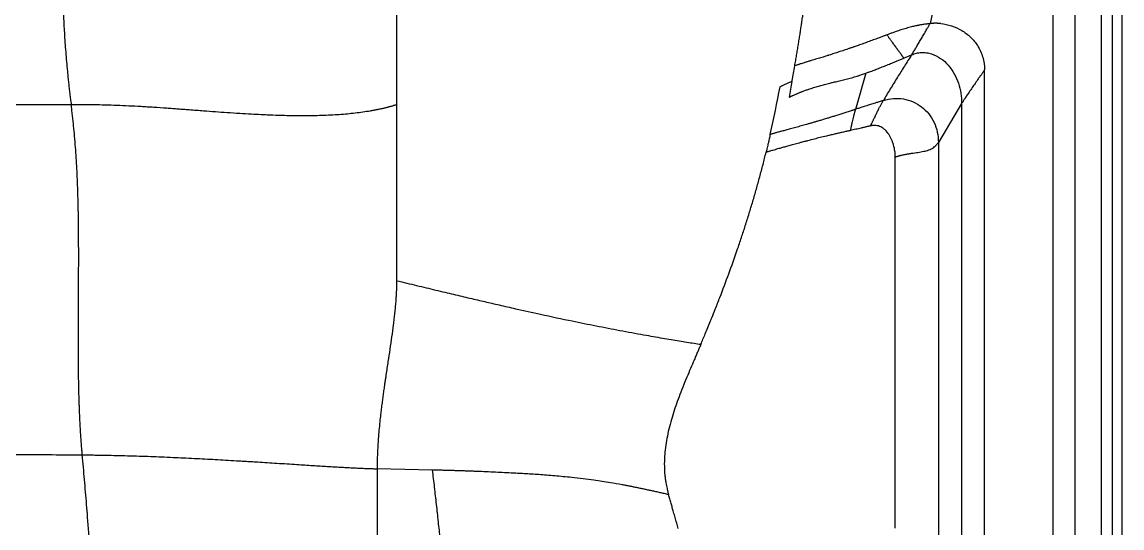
# Model space of a CAD drawing. Extents: x 525 to 609, y 649 to 778.
# Drawn here: x 588.62 to 609.24, y 704.32 to 713.81 of the extents above; entities that cross this region are included whole.
import ezdxf

# ---------------------------------------------------------------- set-up
doc = ezdxf.new("R2010")
doc.units = 0
doc.header["$MEASUREMENT"] = 0
doc.layers.add('1', color=4, linetype='Continuous')

# ---------------------------------------------------------------- blocks, each defined once
blk = doc.blocks.new('JETSETTER')
at = {"layer": '1', "color": 4, "linetype": 'Continuous', "lineweight": 25}
blk.add_line((84.118, 33.995), (84.118, 64.99), dxfattribs=at)
at = {"layer": '1', "color": 3, "linetype": 'Continuous', "lineweight": 25}
for p, q in [((83.934, 64.573), (83.934, 33.995)), ((83.731, 33.995), (83.731, 64.296)), ((83.24, 33.995), (83.24, 63.663)), ((82.822, 63.154), (82.822, 33.995)), ((80.521, 44.656), (80.523, 44.656)), ((81.541, 33.432), (81.541, 43.79)), ((79.311, 43.725), (79.123, 43.048)), ((81.111, 43.158), (80.674, 42.429)), ((81.111, 43.158), (81.111, 33.995)), ((80.674, 42.429), (80.674, 34.621)), ((71.189, 36.282), (70.149, 36.306))]:
    blk.add_line(p, q, dxfattribs=at)
at = {"layer": '1', "color": 3, "linetype": 'Continuous', "lineweight": 25, "flags": 128}
blk.add_lwpolyline([(79.867, 35.195), (79.867, 36.461), (79.867, 36.85), (79.867, 38.675), (79.867, 38.675), (79.867, 38.675), (79.867, 38.675), (79.867, 38.676), (79.867, 38.677), (79.867, 38.682), (79.867, 38.703), (79.867, 38.787), (79.867, 39.121), (79.867, 40.458), (79.867, 42.155)], dxfattribs=at)
at = {"layer": '1', "color": 3, "linetype": 'Continuous', "lineweight": 25}
for points, knots in [([(64.537, 54.85), (64.534, 54.834), (64.527, 54.801), (64.518, 54.752), (64.509, 54.703), (64.5, 54.655), (64.492, 54.606), (64.484, 54.558), (64.476, 54.511), (64.468, 54.463), (64.461, 54.416), (64.453, 54.37), (64.446, 54.323), (64.439, 54.278), (64.433, 54.232), (64.426, 54.187), (64.413, 54.095), (64.395, 53.957), (64.373, 53.774), (64.354, 53.593), (64.33, 53.351), (64.304, 53.046), (64.284, 52.738), (64.27, 52.493), (64.261, 52.307), (64.252, 52.121), (64.237, 51.753), (64.218, 51.197), (64.202, 50.457), (64.193, 49.713), (64.188, 48.973), (64.188, 48.234), (64.193, 47.496), (64.203, 46.761), (64.216, 46.149), (64.23, 45.663), (64.241, 45.359), (64.251, 45.116), (64.259, 44.949), (64.266, 44.802), (64.272, 44.681), (64.283, 44.486), (64.301, 44.21), (64.324, 43.936), (64.342, 43.748), (64.352, 43.647), (64.362, 43.546), (64.373, 43.445), (64.385, 43.342), (64.398, 43.238), (64.407, 43.169), (64.412, 43.135)], [0, 0, 0, 0, 0.00448, 0.008921, 0.013324, 0.017689, 0.022015, 0.026302, 0.030551, 0.034762, 0.038934, 0.043068, 0.047163, 0.05122, 0.055238, 0.059217, 0.063158, 0.079434, 0.095382, 0.110998, 0.126282, 0.158155, 0.189359, 0.205119, 0.220876, 0.236845, 0.252374, 0.314648, 0.378151, 0.440565, 0.503482, 0.565945, 0.628256, 0.690792, 0.752516, 0.783676, 0.814493, 0.829925, 0.845451, 0.85709, 0.867403, 0.876392, 0.906806, 0.938217, 0.946768, 0.955411, 0.964145, 0.972972, 0.98189, 0.990899, 1, 1, 1, 1]), ([(70.514, 54.85), (70.514, 54.825), (70.514, 54.775), (70.514, 54.699), (70.514, 54.623), (70.514, 54.547), (70.514, 54.471), (70.514, 54.395), (70.514, 54.319), (70.514, 54.243), (70.514, 54.167), (70.514, 54.091), (70.514, 54.014), (70.514, 53.938), (70.514, 53.862), (70.514, 53.785), (70.514, 53.709), (70.514, 53.632), (70.514, 53.556), (70.514, 53.387), (70.514, 53.125), (70.514, 52.768), (70.514, 52.411), (70.514, 51.929), (70.514, 51.32), (70.514, 50.578), (70.514, 49.83), (70.514, 49.2), (70.514, 48.696), (70.514, 48.316), (70.514, 47.937), (70.514, 47.431), (70.514, 46.8), (70.514, 46.174), (70.514, 45.677), (70.514, 45.307), (70.514, 44.937), (70.514, 44.643), (70.514, 44.425), (70.514, 44.281), (70.514, 44.138), (70.514, 43.994), (70.514, 43.851), (70.514, 43.708), (70.514, 43.564), (70.514, 43.421), (70.514, 43.278), (70.514, 43.182), (70.514, 43.135)], [0, 0, 0, 0, 0.006979, 0.013944, 0.020896, 0.027835, 0.034761, 0.041675, 0.048576, 0.055465, 0.062342, 0.069207, 0.076061, 0.082904, 0.089736, 0.096558, 0.103369, 0.11017, 0.116961, 0.123743, 0.155046, 0.186116, 0.216979, 0.247664, 0.310063, 0.371883, 0.434303, 0.496536, 0.527785, 0.559071, 0.590378, 0.62175, 0.684368, 0.747468, 0.778711, 0.810133, 0.841755, 0.873597, 0.886041, 0.898527, 0.911053, 0.923623, 0.936237, 0.948895, 0.9616, 0.974352, 0.987151, 1, 1, 1, 1]), ([(77.981, 43.863), (77.987, 43.897), (77.999, 43.964), (78.016, 44.063), (78.033, 44.162), (78.049, 44.261), (78.064, 44.359), (78.08, 44.456), (78.094, 44.553), (78.109, 44.649), (78.123, 44.744), (78.136, 44.839), (78.149, 44.933), (78.162, 45.026), (78.174, 45.119), (78.21, 45.405), (78.265, 45.887), (78.319, 46.512), (78.357, 47.084), (78.38, 47.598), (78.394, 48.107), (78.397, 48.511), (78.395, 48.811), (78.393, 49.009), (78.389, 49.207), (78.384, 49.405), (78.377, 49.604), (78.369, 49.802), (78.359, 50), (78.348, 50.199), (78.335, 50.397), (78.321, 50.595), (78.305, 50.794), (78.288, 50.992), (78.269, 51.19), (78.249, 51.388), (78.228, 51.586), (78.205, 51.783), (78.18, 51.981), (78.154, 52.179), (78.127, 52.376), (78.098, 52.573), (78.068, 52.77), (78.036, 52.967), (78.003, 53.163), (77.98, 53.294), (77.968, 53.359)], [0, 0, 0, 0, 0.010676, 0.021279, 0.03181, 0.042269, 0.052655, 0.062968, 0.073209, 0.083378, 0.093473, 0.103496, 0.113446, 0.123323, 0.133127, 0.142858, 0.213823, 0.285713, 0.34003, 0.393877, 0.447336, 0.499997, 0.520829, 0.541579, 0.562344, 0.583121, 0.603908, 0.624703, 0.645508, 0.66632, 0.687139, 0.707965, 0.728798, 0.749636, 0.77048, 0.791329, 0.812183, 0.833041, 0.853902, 0.874767, 0.895634, 0.916504, 0.937376, 0.95825, 0.979124, 1, 1, 1, 1]), ([(80.52, 52.565), (80.651, 51.915), (80.75, 51.258), (80.882, 49.938), (80.915, 49.274), (80.915, 47.947), (80.882, 47.284), (80.75, 45.963), (80.652, 45.307), (80.521, 44.656)], [0, 0, 0, 0, 0.25, 0.25, 0.5, 0.5, 0.75, 0.75, 1, 1, 1, 1]), ([(80.521, 44.656), (80.514, 44.655), (80.5, 44.654), (80.479, 44.651), (80.455, 44.648), (80.427, 44.645), (80.397, 44.64), (80.366, 44.635), (80.337, 44.63), (80.313, 44.626), (80.294, 44.622), (80.261, 44.615), (80.22, 44.607), (80.149, 44.59), (80.07, 44.568), (79.989, 44.543), (79.927, 44.523), (79.875, 44.505), (79.819, 44.485), (79.763, 44.465), (79.727, 44.451), (79.711, 44.445)], [0, 0, 0, 0, 0.023195, 0.04756, 0.073042, 0.105699, 0.143814, 0.178429, 0.212566, 0.24625, 0.262325, 0.279505, 0.362333, 0.408844, 0.533305, 0.654041, 0.713342, 0.771819, 0.856507, 0.932412, 1, 1, 1, 1]), ([(80.173, 44.071), (80.176, 44.075), (80.181, 44.083), (80.188, 44.095), (80.195, 44.105), (80.2, 44.115), (80.206, 44.123), (80.215, 44.139), (80.23, 44.163), (80.249, 44.195), (80.269, 44.229), (80.297, 44.276), (80.327, 44.326), (80.356, 44.377), (80.386, 44.428), (80.417, 44.48), (80.448, 44.534), (80.467, 44.566), (80.483, 44.593), (80.496, 44.615), (80.509, 44.637), (80.517, 44.65), (80.521, 44.656)], [0, 0, 0, 0, 0.027022, 0.051645, 0.073808, 0.093457, 0.110547, 0.125037, 0.190667, 0.25005, 0.310115, 0.375067, 0.500042, 0.567699, 0.625046, 0.750006, 0.812521, 0.875022, 0.899731, 0.937509, 0.973107, 1, 1, 1, 1]), ([(80.72, 44.657), (80.713, 44.658), (80.7, 44.659), (80.681, 44.66), (80.661, 44.661), (80.641, 44.662), (80.622, 44.662), (80.602, 44.662), (80.582, 44.661), (80.562, 44.66), (80.543, 44.658), (80.529, 44.657), (80.523, 44.656)], [0, 0, 0, 0, 0.099795, 0.199525, 0.299232, 0.398956, 0.49874, 0.598625, 0.698652, 0.798863, 0.899299, 1, 1, 1, 1]), ([(80.72, 44.657), (80.789, 44.65), (80.857, 44.636), (80.989, 44.593), (81.052, 44.564), (81.171, 44.493), (81.227, 44.451), (81.327, 44.355), (81.371, 44.302), (81.408, 44.243)], [0, 0, 0, 0, 0.25, 0.25, 0.5, 0.5, 0.75, 0.75, 1, 1, 1, 1]), ([(79.711, 44.445), (79.704, 44.442), (79.69, 44.437), (79.667, 44.428), (79.641, 44.419), (79.602, 44.404), (79.538, 44.381), (79.45, 44.348), (79.366, 44.317), (79.28, 44.286), (79.213, 44.262), (79.153, 44.241), (79.109, 44.225), (79.061, 44.209), (79.009, 44.191), (78.957, 44.173), (78.907, 44.156), (78.858, 44.14), (78.809, 44.124), (78.762, 44.108), (78.716, 44.093), (78.671, 44.079), (78.636, 44.068), (78.607, 44.059), (78.581, 44.051), (78.547, 44.04), (78.507, 44.028), (78.466, 44.015), (78.419, 44.001), (78.377, 43.988), (78.333, 43.975), (78.3, 43.965), (78.27, 43.956), (78.234, 43.945), (78.195, 43.933), (78.152, 43.92), (78.118, 43.909), (78.087, 43.9), (78.062, 43.891), (78.042, 43.885), (78.021, 43.878), (78.001, 43.871), (77.988, 43.866), (77.981, 43.863)], [0, 0, 0, 0, 0.007869, 0.016752, 0.026631, 0.037486, 0.063654, 0.102765, 0.144968, 0.169762, 0.213338, 0.23372, 0.249982, 0.274886, 0.299802, 0.324735, 0.349688, 0.374665, 0.399667, 0.4247, 0.449765, 0.474868, 0.500009, 0.50823, 0.524826, 0.546831, 0.568846, 0.598055, 0.62499, 0.659224, 0.683229, 0.716635, 0.73092, 0.749984, 0.798728, 0.823531, 0.858184, 0.889704, 0.910175, 0.931438, 0.953496, 0.976349, 1, 1, 1, 1]), ([(80.028, 44.009), (80.026, 44.012), (80.022, 44.017), (80.017, 44.025), (80.011, 44.033), (80.004, 44.041), (79.998, 44.05), (79.992, 44.059), (79.985, 44.068), (79.978, 44.077), (79.971, 44.086), (79.955, 44.109), (79.927, 44.147), (79.885, 44.204), (79.842, 44.263), (79.808, 44.311), (79.784, 44.344), (79.769, 44.365), (79.754, 44.386), (79.739, 44.406), (79.725, 44.426), (79.715, 44.439), (79.711, 44.445)], [0, 0, 0, 0, 0.02406, 0.048111, 0.072156, 0.096198, 0.120242, 0.14429, 0.168346, 0.192412, 0.216491, 0.240587, 0.360941, 0.485588, 0.615304, 0.736649, 0.78068, 0.824649, 0.86856, 0.912419, 0.95623, 1, 1, 1, 1]), ([(81.408, 44.243), (81.451, 44.176), (81.485, 44.103), (81.529, 43.949), (81.541, 43.87), (81.541, 43.79)], [0, 0, 0, 0, 0.5, 0.5, 1, 1, 1, 1]), ([(79.311, 43.725), (79.323, 43.729), (79.352, 43.74), (79.398, 43.757), (79.445, 43.774), (79.504, 43.797), (79.576, 43.825), (79.665, 43.86), (79.741, 43.89), (79.801, 43.915), (79.85, 43.935), (79.904, 43.957), (79.965, 43.983), (80.007, 44), (80.028, 44.009)], [0, 0, 0, 0, 0.0505815, 0.1250189, 0.1953141, 0.2500216, 0.3750001, 0.4999581, 0.6249078, 0.6904351, 0.7498744, 0.8301091, 0.9133812, 1, 1, 1, 1]), ([(80.173, 44.071), (80.15, 44.035), (80.105, 43.964), (80.038, 43.857), (79.972, 43.753), (79.906, 43.647), (79.839, 43.54), (79.773, 43.431), (79.707, 43.323), (79.664, 43.251), (79.643, 43.215)], [0, 0, 0, 0, 0.128442, 0.254789, 0.378726, 0.5, 0.627816, 0.753841, 0.877936, 1, 1, 1, 1]), ([(80.173, 44.071), (80.202, 44.083), (80.261, 44.103), (80.355, 44.117), (80.451, 44.113), (80.514, 44.099), (80.606, 44.07), (80.664, 44.04), (80.77, 43.966), (80.818, 43.922), (80.902, 43.825), (80.976, 43.718), (81.054, 43.54), (81.101, 43.351), (81.111, 43.222), (81.111, 43.158)], [0, 0, 0, 0, 0.0625, 0.125, 0.1875, 0.25, 0.25, 0.375, 0.375, 0.5, 0.5, 0.625, 0.75, 0.875, 1, 1, 1, 1]), ([(81.541, 43.79), (81.536, 43.783), (81.527, 43.77), (81.514, 43.751), (81.5, 43.731), (81.487, 43.712), (81.474, 43.693), (81.461, 43.675), (81.449, 43.657), (81.436, 43.639), (81.407, 43.597), (81.365, 43.536), (81.307, 43.453), (81.253, 43.375), (81.212, 43.314), (81.185, 43.273), (81.168, 43.248), (81.152, 43.224), (81.137, 43.201), (81.124, 43.179), (81.115, 43.165), (81.111, 43.158)], [0, 0, 0, 0, 0.029328, 0.058317, 0.086969, 0.115283, 0.14326, 0.170899, 0.198202, 0.225168, 0.251797, 0.38404, 0.503178, 0.633574, 0.751717, 0.795317, 0.838007, 0.879802, 0.92072, 0.96078, 1, 1, 1, 1]), ([(77.707, 43.473), (77.713, 43.476), (77.725, 43.482), (77.744, 43.491), (77.765, 43.501), (77.79, 43.512), (77.827, 43.529), (77.865, 43.545), (77.902, 43.561), (77.92, 43.569), (77.928, 43.573)], [0, 0, 0, 0, 0.079541, 0.162866, 0.249976, 0.367769, 0.499976, 0.749994, 0.893844, 1, 1, 1, 1]), ([(77.928, 43.573), (77.919, 43.523), (77.91, 43.474), (77.892, 43.375), (77.884, 43.326), (77.875, 43.276)], [0, 0, 0, 0, 0.5, 0.5, 1, 1, 1, 1]), ([(78.022, 43.341), (78.028, 43.343), (78.039, 43.348), (78.057, 43.356), (78.075, 43.364), (78.095, 43.372), (78.117, 43.38), (78.151, 43.393), (78.199, 43.411), (78.271, 43.436), (78.354, 43.462), (78.447, 43.49), (78.525, 43.512), (78.59, 43.529), (78.645, 43.542), (78.714, 43.558), (78.796, 43.577), (78.892, 43.6), (78.977, 43.621), (79.046, 43.64), (79.098, 43.655), (79.15, 43.671), (79.198, 43.686), (79.241, 43.7), (79.276, 43.712), (79.299, 43.72), (79.311, 43.725)], [0, 0, 0, 0, 0.020122, 0.041112, 0.06297, 0.085694, 0.109285, 0.133739, 0.196722, 0.259753, 0.346245, 0.426351, 0.500037, 0.536276, 0.577015, 0.622228, 0.685051, 0.748465, 0.812043, 0.844202, 0.875383, 0.906512, 0.938123, 0.959739, 0.980361, 1, 1, 1, 1]), ([(77.875, 43.276), (77.88, 43.278), (77.888, 43.282), (77.901, 43.288), (77.915, 43.294), (77.928, 43.3), (77.941, 43.306), (77.958, 43.313), (77.977, 43.322), (78, 43.331), (78.015, 43.338), (78.022, 43.341)], [0, 0, 0, 0, 0.10065, 0.199128, 0.295396, 0.389417, 0.481156, 0.570583, 0.72581, 0.869007, 1, 1, 1, 1]), ([(64.412, 43.135), (64.362, 43.135), (64.264, 43.135), (64.136, 43.135), (63.988, 43.135), (63.693, 43.135), (63.032, 43.135), (62.298, 43.135), (61.653, 43.135), (61.293, 43.135), (60.973, 43.135), (60.669, 43.135), (60.392, 43.135), (60.134, 43.135), (59.882, 43.135), (59.717, 43.135), (59.635, 43.135)], [0, 0, 0, 0, 0.031479, 0.062971, 0.081611, 0.12585, 0.25136, 0.501552, 0.590018, 0.655589, 0.726338, 0.789956, 0.844769, 0.898044, 0.949786, 1, 1, 1, 1]), ([(70.514, 43.135), (70.507, 43.132), (70.492, 43.128), (70.47, 43.121), (70.447, 43.114), (70.424, 43.107), (70.401, 43.1), (70.377, 43.094), (70.353, 43.087), (70.329, 43.081), (70.304, 43.075), (70.28, 43.069), (70.255, 43.063), (70.229, 43.057), (70.204, 43.052), (70.178, 43.046), (70.152, 43.041), (70.126, 43.036), (70.1, 43.031), (70.073, 43.026), (70.047, 43.021), (69.984, 43.01), (69.883, 42.994), (69.74, 42.976), (69.592, 42.96), (69.387, 42.943), (69.111, 42.929), (68.821, 42.925), (68.583, 42.927), (68.399, 42.93), (68.231, 42.936), (68.084, 42.941), (67.95, 42.947), (67.78, 42.956), (67.569, 42.969), (67.344, 42.984), (67.118, 42.999), (66.881, 43.017), (66.68, 43.032), (66.52, 43.044), (66.418, 43.052), (66.313, 43.06), (66.16, 43.07), (66, 43.081), (65.84, 43.092), (65.684, 43.101), (65.492, 43.111), (65.268, 43.12), (65.048, 43.127), (64.884, 43.131), (64.774, 43.132), (64.715, 43.133), (64.656, 43.134), (64.596, 43.134), (64.535, 43.135), (64.473, 43.135), (64.432, 43.135), (64.412, 43.135)], [0, 0, 0, 0, 0.006576, 0.013135, 0.019677, 0.026201, 0.032707, 0.039195, 0.045666, 0.052118, 0.058552, 0.064967, 0.071364, 0.077742, 0.084102, 0.090442, 0.096764, 0.103066, 0.10935, 0.115614, 0.121858, 0.128083, 0.159054, 0.189709, 0.220039, 0.250034, 0.311884, 0.375004, 0.402558, 0.431452, 0.465744, 0.482621, 0.500015, 0.527762, 0.559763, 0.593794, 0.625024, 0.655923, 0.693013, 0.707598, 0.721028, 0.734703, 0.750028, 0.782698, 0.798775, 0.814424, 0.845601, 0.876081, 0.906287, 0.937215, 0.945591, 0.954163, 0.962933, 0.971901, 0.981068, 0.990434, 1, 1, 1, 1]), ([(64.62, 36.567), (64.619, 36.581), (64.617, 36.61), (64.613, 36.652), (64.609, 36.695), (64.606, 36.739), (64.603, 36.782), (64.6, 36.826), (64.596, 36.87), (64.593, 36.914), (64.591, 36.958), (64.588, 37.003), (64.585, 37.047), (64.583, 37.093), (64.58, 37.138), (64.578, 37.183), (64.576, 37.229), (64.573, 37.275), (64.571, 37.321), (64.569, 37.367), (64.567, 37.414), (64.566, 37.461), (64.564, 37.508), (64.562, 37.555), (64.561, 37.602), (64.559, 37.65), (64.558, 37.698), (64.557, 37.746), (64.556, 37.794), (64.555, 37.842), (64.554, 37.891), (64.553, 37.939), (64.552, 37.988), (64.551, 38.038), (64.55, 38.087), (64.55, 38.136), (64.548, 38.238), (64.547, 38.393), (64.546, 38.599), (64.546, 38.809), (64.546, 39.016), (64.547, 39.227), (64.549, 39.507), (64.551, 39.858), (64.553, 40.206), (64.552, 40.485), (64.551, 40.763), (64.547, 41.108), (64.538, 41.455), (64.528, 41.729), (64.519, 41.935), (64.507, 42.137), (64.493, 42.34), (64.477, 42.54), (64.461, 42.708), (64.447, 42.841), (64.436, 42.94), (64.424, 43.038), (64.416, 43.103), (64.412, 43.135)], [0, 0, 0, 0, 0.006397, 0.012817, 0.019261, 0.025729, 0.032222, 0.038741, 0.045285, 0.051856, 0.058454, 0.065079, 0.071731, 0.078412, 0.08512, 0.091857, 0.098623, 0.105418, 0.112243, 0.119097, 0.125981, 0.132895, 0.13984, 0.146816, 0.153822, 0.16086, 0.167929, 0.175029, 0.182162, 0.189326, 0.196522, 0.20375, 0.211011, 0.218304, 0.22563, 0.232989, 0.240382, 0.270778, 0.302424, 0.333081, 0.365321, 0.396051, 0.428957, 0.493163, 0.557736, 0.590089, 0.622446, 0.687045, 0.751282, 0.784015, 0.814909, 0.847051, 0.877697, 0.909238, 0.939444, 0.955044, 0.970335, 0.98532, 1, 1, 1, 1]), ([(70.514, 43.135), (70.514, 43.11), (70.514, 43.06), (70.514, 42.985), (70.514, 42.91), (70.514, 42.835), (70.514, 42.76), (70.514, 42.685), (70.514, 42.61), (70.514, 42.535), (70.514, 42.461), (70.514, 42.386), (70.514, 42.311), (70.514, 42.236), (70.514, 42.161), (70.514, 42.086), (70.514, 42.011), (70.514, 41.937), (70.514, 41.862), (70.514, 41.787), (70.514, 41.712), (70.514, 41.638), (70.514, 41.563), (70.514, 41.513), (70.514, 41.488)], [0, 0, 0, 0, 0.044364, 0.088827, 0.133388, 0.17805, 0.222813, 0.267677, 0.312644, 0.357714, 0.402888, 0.448167, 0.493553, 0.539044, 0.584643, 0.630351, 0.676167, 0.722093, 0.76813, 0.814278, 0.860538, 0.906912, 0.953399, 1, 1, 1, 1]), ([(79.643, 43.215), (79.623, 43.209), (79.58, 43.195), (79.505, 43.171), (79.438, 43.15), (79.361, 43.126), (79.287, 43.102), (79.201, 43.074), (79.147, 43.057), (79.123, 43.049)], [0, 0, 0, 0, 0.1126617, 0.2497984, 0.4291215, 0.4996605, 0.689868, 0.8566406, 1, 1, 1, 1]), ([(79.401, 42.738), (79.404, 42.744), (79.409, 42.755), (79.418, 42.772), (79.427, 42.79), (79.436, 42.809), (79.446, 42.828), (79.456, 42.849), (79.467, 42.872), (79.481, 42.9), (79.496, 42.932), (79.512, 42.965), (79.533, 43.008), (79.558, 43.058), (79.583, 43.106), (79.601, 43.14), (79.614, 43.164), (79.624, 43.183), (79.634, 43.199), (79.64, 43.21), (79.643, 43.215)], [0, 0, 0, 0, 0.031569, 0.0645, 0.098807, 0.134504, 0.171601, 0.210109, 0.250035, 0.306588, 0.375053, 0.437391, 0.500063, 0.635193, 0.750002, 0.814463, 0.875005, 0.916991, 0.958664, 1, 1, 1, 1]), ([(79.123, 43.048), (79.116, 43.046), (79.103, 43.042), (79.082, 43.035), (79.062, 43.028), (79.035, 43.02), (79.001, 43.009), (78.961, 42.996), (78.92, 42.982), (78.868, 42.966), (78.817, 42.949), (78.767, 42.933), (78.73, 42.922), (78.693, 42.91), (78.649, 42.897), (78.588, 42.878), (78.519, 42.857), (78.448, 42.836), (78.386, 42.818), (78.324, 42.8), (78.263, 42.782), (78.205, 42.766), (78.15, 42.75), (78.1, 42.736), (78.03, 42.717), (77.964, 42.699), (77.901, 42.682), (77.856, 42.67), (77.814, 42.659), (77.775, 42.648), (77.728, 42.635), (77.687, 42.624), (77.648, 42.613), (77.621, 42.605), (77.595, 42.598), (77.57, 42.591), (77.545, 42.584), (77.529, 42.58), (77.521, 42.577)], [0, 0, 0, 0, 0.007494, 0.015181, 0.023062, 0.031136, 0.045599, 0.062095, 0.078049, 0.092971, 0.123836, 0.139338, 0.154758, 0.16904, 0.185769, 0.211916, 0.248136, 0.279497, 0.310957, 0.340051, 0.37407, 0.407907, 0.4372, 0.469428, 0.499985, 0.571204, 0.607214, 0.642302, 0.678795, 0.71444, 0.749145, 0.811682, 0.843592, 0.874377, 0.905805, 0.937177, 0.966343, 1, 1, 1, 1]), ([(79.026, 42.651), (79.028, 42.657), (79.03, 42.668), (79.034, 42.685), (79.038, 42.701), (79.041, 42.716), (79.045, 42.731), (79.048, 42.745), (79.052, 42.764), (79.057, 42.786), (79.066, 42.822), (79.074, 42.856), (79.082, 42.89), (79.088, 42.916), (79.095, 42.942), (79.101, 42.966), (79.106, 42.988), (79.112, 43.01), (79.118, 43.03), (79.121, 43.042), (79.123, 43.048)], [0, 0, 0, 0, 0.0387778, 0.0764144, 0.1129253, 0.1483173, 0.182598, 0.2157764, 0.247863, 0.3105561, 0.3737851, 0.5002547, 0.5551556, 0.6266951, 0.7037087, 0.7524474, 0.8202403, 0.8840231, 0.9439164, 1, 1, 1, 1]), ([(79.401, 42.738), (79.382, 42.734), (79.343, 42.724), (79.284, 42.71), (79.211, 42.693), (79.125, 42.673), (79.059, 42.659), (79.026, 42.651)], [0, 0, 0, 0, 0.151238, 0.309009, 0.473212, 0.740239, 1, 1, 1, 1]), ([(79.867, 42.155), (79.867, 42.161), (79.867, 42.171), (79.866, 42.186), (79.865, 42.202), (79.864, 42.218), (79.863, 42.233), (79.861, 42.249), (79.857, 42.279), (79.849, 42.322), (79.835, 42.377), (79.818, 42.432), (79.79, 42.501), (79.746, 42.581), (79.69, 42.65), (79.638, 42.693), (79.596, 42.719), (79.551, 42.737), (79.513, 42.745), (79.484, 42.747), (79.463, 42.747), (79.442, 42.746), (79.422, 42.743), (79.408, 42.74), (79.401, 42.738)], [0, 0, 0, 0, 0.01805, 0.036236, 0.054567, 0.073051, 0.091696, 0.110509, 0.129497, 0.196444, 0.263526, 0.331257, 0.397424, 0.526884, 0.649177, 0.708338, 0.764596, 0.821696, 0.877851, 0.901691, 0.925696, 0.949999, 0.974727, 1, 1, 1, 1]), ([(79.026, 42.651), (79.017, 42.649), (78.999, 42.645), (78.974, 42.639), (78.947, 42.633), (78.913, 42.625), (78.861, 42.614), (78.797, 42.599), (78.721, 42.581), (78.648, 42.564), (78.557, 42.542), (78.458, 42.518), (78.338, 42.488), (78.241, 42.463), (78.166, 42.444), (78.123, 42.432), (78.091, 42.424), (78.056, 42.414), (77.993, 42.398), (77.912, 42.376), (77.827, 42.352), (77.764, 42.334), (77.717, 42.321), (77.678, 42.31), (77.635, 42.298), (77.591, 42.285), (77.553, 42.274), (77.521, 42.265), (77.493, 42.257), (77.467, 42.249), (77.451, 42.244), (77.443, 42.242)], [0, 0, 0, 0, 0.010936, 0.020522, 0.028772, 0.042544, 0.059217, 0.08903, 0.117823, 0.149421, 0.178242, 0.231226, 0.279212, 0.346213, 0.376961, 0.402615, 0.418582, 0.434575, 0.466326, 0.535857, 0.598945, 0.660414, 0.691274, 0.724928, 0.770124, 0.816382, 0.863685, 0.89869, 0.933083, 0.967753, 1, 1, 1, 1]), ([(77.521, 42.577), (77.514, 42.549), (77.502, 42.493), (77.489, 42.438), (77.482, 42.41)], [0, 0, 0, 0, 0.500001, 1, 1, 1, 1]), ([(77.482, 42.41), (77.48, 42.398), (77.473, 42.37), (77.462, 42.323), (77.452, 42.28), (77.445, 42.252), (77.443, 42.242)], [0, 0, 0, 0, 0.218838, 0.50006, 0.825944, 1, 1, 1, 1]), ([(79.867, 42.155), (79.872, 42.157), (79.884, 42.161), (79.901, 42.166), (79.918, 42.171), (79.935, 42.176), (79.953, 42.181), (79.972, 42.186), (80.004, 42.193), (80.051, 42.203), (80.102, 42.212), (80.143, 42.219), (80.183, 42.225), (80.233, 42.232), (80.29, 42.241), (80.346, 42.25), (80.399, 42.26), (80.45, 42.272), (80.496, 42.286), (80.541, 42.305), (80.58, 42.328), (80.609, 42.35), (80.629, 42.369), (80.642, 42.383), (80.653, 42.398), (80.664, 42.413), (80.671, 42.424), (80.674, 42.429)], [0, 0, 0, 0, 0.016944, 0.034186, 0.051732, 0.069585, 0.087749, 0.106228, 0.125025, 0.184537, 0.250032, 0.279861, 0.312541, 0.375039, 0.437537, 0.500034, 0.566706, 0.625033, 0.690199, 0.750026, 0.814042, 0.874991, 0.900442, 0.925625, 0.950583, 0.97536, 1, 1, 1, 1]), ([(76.221, 38.641), (76.234, 38.672), (76.261, 38.738), (76.305, 38.842), (76.352, 38.957), (76.393, 39.058), (76.44, 39.173), (76.499, 39.32), (76.606, 39.595), (76.746, 39.965), (76.879, 40.34), (76.981, 40.641), (77.055, 40.868), (77.126, 41.093), (77.195, 41.323), (77.261, 41.55), (77.314, 41.743), (77.355, 41.896), (77.386, 42.013), (77.415, 42.128), (77.433, 42.204), (77.443, 42.242)], [0, 0, 0, 0, 0.0266, 0.056312, 0.089134, 0.125066, 0.141907, 0.187634, 0.250212, 0.375353, 0.500425, 0.564563, 0.625392, 0.689081, 0.750259, 0.813674, 0.875086, 0.90693, 0.938362, 0.969384, 1, 1, 1, 1]), ([(70.514, 41.488), (70.514, 41.463), (70.514, 41.411), (70.514, 41.335), (70.514, 41.258), (70.514, 41.182), (70.514, 41.106), (70.514, 41.03), (70.514, 40.954), (70.514, 40.878), (70.514, 40.803), (70.514, 40.727), (70.514, 40.632), (70.514, 40.516), (70.514, 40.381), (70.514, 40.244), (70.514, 40.108), (70.515, 39.971), (70.515, 39.88), (70.515, 39.834)], [0, 0, 0, 0, 0.045014, 0.090068, 0.135166, 0.180306, 0.225489, 0.270717, 0.31599, 0.36131, 0.406676, 0.45209, 0.497552, 0.579418, 0.662029, 0.745389, 0.829502, 0.914371, 1, 1, 1, 1]), ([(70.514, 39.834), (70.514, 39.827), (70.514, 39.812), (70.514, 39.79), (70.514, 39.768), (70.513, 39.745), (70.513, 39.722), (70.512, 39.7), (70.511, 39.677), (70.51, 39.653), (70.509, 39.63), (70.508, 39.606), (70.507, 39.583), (70.505, 39.559), (70.504, 39.534), (70.502, 39.51), (70.501, 39.485), (70.499, 39.461), (70.495, 39.41), (70.488, 39.333), (70.477, 39.227), (70.465, 39.117), (70.447, 38.969), (70.421, 38.779), (70.387, 38.549), (70.352, 38.311), (70.323, 38.127), (70.304, 37.994), (70.293, 37.92), (70.281, 37.837), (70.268, 37.744), (70.254, 37.642), (70.24, 37.537), (70.227, 37.431), (70.212, 37.312), (70.198, 37.18), (70.183, 37.028), (70.172, 36.892), (70.166, 36.797), (70.162, 36.74), (70.16, 36.696), (70.157, 36.647), (70.155, 36.599), (70.153, 36.553), (70.152, 36.509), (70.151, 36.465), (70.15, 36.424), (70.149, 36.383), (70.149, 36.344), (70.149, 36.319), (70.149, 36.306)], [0, 0, 0, 0, 0.007232, 0.014451, 0.021658, 0.028856, 0.036045, 0.043228, 0.050406, 0.057581, 0.064756, 0.071931, 0.079109, 0.086292, 0.09348, 0.100677, 0.107883, 0.1151, 0.12233, 0.151723, 0.18158, 0.212011, 0.24311, 0.303777, 0.368211, 0.431555, 0.49985, 0.521387, 0.542288, 0.562558, 0.591087, 0.620449, 0.64866, 0.68057, 0.710469, 0.749933, 0.793784, 0.840049, 0.866156, 0.874966, 0.889344, 0.903305, 0.916847, 0.929973, 0.942682, 0.954975, 0.966853, 0.978316, 0.989365, 1, 1, 1, 1]), ([(70.515, 39.834), (70.578, 39.819), (70.703, 39.789), (70.888, 39.745), (71.069, 39.702), (71.246, 39.659), (71.418, 39.618), (71.581, 39.579), (71.738, 39.542), (71.888, 39.507), (72.032, 39.474), (72.169, 39.442), (72.304, 39.41), (72.498, 39.366), (72.808, 39.295), (73.273, 39.192), (73.774, 39.085), (74.266, 38.985), (74.711, 38.899), (75.064, 38.834), (75.326, 38.788), (75.498, 38.758), (75.66, 38.731), (75.813, 38.706), (75.956, 38.683), (76.091, 38.661), (76.178, 38.648), (76.221, 38.641)], [0, 0, 0, 0, 0.02566, 0.050734, 0.075221, 0.099122, 0.122436, 0.145163, 0.167304, 0.188859, 0.209826, 0.230207, 0.250002, 0.270822, 0.319432, 0.395828, 0.5, 0.583219, 0.670723, 0.762513, 0.801257, 0.838395, 0.873927, 0.907853, 0.940174, 0.970889, 1, 1, 1, 1]), ([(76.221, 38.641), (76.211, 38.618), (76.191, 38.572), (76.161, 38.502), (76.129, 38.428), (76.096, 38.35), (76.049, 38.242), (75.99, 38.104), (75.917, 37.929), (75.846, 37.75), (75.778, 37.571), (75.719, 37.4), (75.665, 37.226), (75.619, 37.053), (75.582, 36.878), (75.554, 36.707), (75.537, 36.532), (75.533, 36.359), (75.541, 36.219), (75.553, 36.115), (75.563, 36.049), (75.574, 35.988), (75.584, 35.942), (75.592, 35.906), (75.599, 35.878), (75.606, 35.85), (75.612, 35.831), (75.614, 35.822)], [0, 0, 0, 0, 0.025832, 0.051653, 0.077464, 0.107764, 0.138127, 0.197352, 0.26062, 0.331298, 0.393579, 0.456089, 0.515525, 0.578585, 0.638324, 0.697309, 0.755574, 0.816518, 0.873421, 0.898204, 0.922511, 0.942143, 0.960583, 0.970393, 0.980109, 0.989617, 1, 1, 1, 1]), ([(59.636, 36.586), (59.701, 36.586), (59.831, 36.586), (60.028, 36.586), (60.228, 36.586), (60.432, 36.586), (60.638, 36.586), (60.979, 36.586), (61.473, 36.585), (62.105, 36.583), (62.743, 36.58), (63.36, 36.576), (63.986, 36.572), (64.404, 36.569), (64.62, 36.567)], [0, 0, 0, 0, 0.039212, 0.079036, 0.119472, 0.16052, 0.202179, 0.244451, 0.366471, 0.500284, 0.625361, 0.750153, 0.870517, 1, 1, 1, 1]), ([(64.62, 36.567), (64.634, 36.567), (64.662, 36.567), (64.703, 36.567), (64.746, 36.566), (64.789, 36.566), (64.832, 36.565), (64.876, 36.564), (64.92, 36.564), (64.965, 36.563), (65.01, 36.562), (65.111, 36.56), (65.263, 36.557), (65.474, 36.552), (65.688, 36.546), (65.899, 36.538), (66.111, 36.53), (66.314, 36.521), (66.519, 36.512), (66.785, 36.499), (67.049, 36.485), (67.313, 36.47), (67.481, 36.46), (67.621, 36.452), (67.723, 36.446), (67.821, 36.44), (67.943, 36.432), (68.094, 36.423), (68.341, 36.407), (68.631, 36.388), (68.944, 36.368), (69.146, 36.356), (69.256, 36.349), (69.319, 36.345), (69.405, 36.34), (69.498, 36.335), (69.571, 36.331), (69.628, 36.328), (69.682, 36.325), (69.735, 36.322), (69.784, 36.32), (69.836, 36.317), (69.886, 36.315), (69.934, 36.313), (69.98, 36.312), (70.025, 36.31), (70.068, 36.309), (70.109, 36.307), (70.136, 36.307), (70.149, 36.306)], [0, 0, 0, 0, 0.006191, 0.012446, 0.018764, 0.025146, 0.031592, 0.0381, 0.044673, 0.051308, 0.058007, 0.064769, 0.095559, 0.125003, 0.157045, 0.188701, 0.217544, 0.25001, 0.278208, 0.308888, 0.369958, 0.399692, 0.433558, 0.45065, 0.46843, 0.484217, 0.499995, 0.530431, 0.562608, 0.632176, 0.692223, 0.749969, 0.761783, 0.766392, 0.792682, 0.820841, 0.833203, 0.847363, 0.863853, 0.875, 0.889385, 0.903645, 0.917781, 0.931792, 0.94568, 0.959444, 0.973086, 0.986604, 1, 1, 1, 1]), ([(64.674, 17.676), (64.678, 17.721), (64.685, 17.81), (64.696, 17.945), (64.707, 18.079), (64.718, 18.213), (64.729, 18.348), (64.74, 18.482), (64.75, 18.617), (64.76, 18.751), (64.77, 18.886), (64.78, 19.02), (64.79, 19.155), (64.8, 19.289), (64.809, 19.424), (64.818, 19.558), (64.827, 19.693), (64.836, 19.827), (64.845, 19.962), (64.854, 20.096), (64.862, 20.231), (64.87, 20.365), (64.879, 20.5), (64.887, 20.634), (64.894, 20.769), (64.902, 20.903), (64.909, 21.037), (64.917, 21.172), (64.924, 21.306), (64.931, 21.441), (64.938, 21.575), (64.944, 21.71), (64.951, 21.844), (64.957, 21.978), (64.963, 22.113), (64.969, 22.247), (64.978, 22.468), (64.991, 22.776), (65.005, 23.171), (65.018, 23.566), (65.041, 24.356), (65.065, 25.543), (65.072, 26.995), (65.06, 28.315), (65.036, 29.501), (64.999, 30.687), (64.949, 31.87), (64.886, 33.051), (64.823, 34.031), (64.766, 34.814), (64.73, 35.283), (64.701, 35.635), (64.682, 35.869), (64.662, 36.102), (64.641, 36.335), (64.627, 36.49), (64.62, 36.567)], [0, 0, 0, 0, 0.007189, 0.014376, 0.02156, 0.028741, 0.03592, 0.043096, 0.050269, 0.057439, 0.064607, 0.071772, 0.078934, 0.086093, 0.09325, 0.100404, 0.107555, 0.114703, 0.121849, 0.128992, 0.136132, 0.14327, 0.150404, 0.157536, 0.164665, 0.171792, 0.178916, 0.186037, 0.193155, 0.20027, 0.207383, 0.214493, 0.221601, 0.228705, 0.235807, 0.242907, 0.250003, 0.270864, 0.291706, 0.312531, 0.333337, 0.416675, 0.5, 0.562493, 0.624999, 0.687422, 0.749999, 0.812448, 0.874998, 0.906182, 0.937499, 0.950063, 0.962594, 0.975095, 0.987563, 1, 1, 1, 1]), ([(70.149, 36.306), (70.149, 36.27), (70.149, 36.196), (70.149, 36.085), (70.149, 35.974), (70.149, 35.863), (70.149, 35.752), (70.149, 35.64), (70.149, 35.529), (70.149, 35.417), (70.149, 35.305), (70.149, 35.193), (70.149, 35.08), (70.149, 34.968), (70.149, 34.855), (70.149, 34.742), (70.149, 34.629), (70.149, 34.516), (70.149, 34.403), (70.149, 34.289), (70.149, 34.176), (70.149, 34.062), (70.149, 33.788), (70.149, 33.352), (70.149, 32.754), (70.149, 32.152), (70.148, 31.347), (70.148, 30.337), (70.147, 29.12), (70.146, 27.9), (70.146, 26.678), (70.146, 25.458), (70.147, 24.238), (70.147, 23.022), (70.148, 22.013), (70.148, 21.209), (70.148, 20.609), (70.149, 20.011), (70.149, 19.542), (70.149, 19.2), (70.149, 18.983), (70.149, 18.768), (70.149, 18.552), (70.149, 18.338), (70.149, 18.124), (70.149, 17.911), (70.149, 17.698), (70.149, 17.486), (70.149, 17.274), (70.149, 17.134), (70.149, 17.064)], [0, 0, 0, 0, 0.0059213, 0.0118456, 0.017773, 0.0237034, 0.0296369, 0.0355736, 0.0415135, 0.0474566, 0.053403, 0.0593527, 0.0653057, 0.0712621, 0.077222, 0.0831853, 0.0891522, 0.0951226, 0.1010967, 0.1070744, 0.1130558, 0.1190409, 0.1250299, 0.1562337, 0.1874674, 0.2187378, 0.2500523, 0.3125851, 0.3750319, 0.4376713, 0.5000046, 0.5623412, 0.624975, 0.6874224, 0.7499509, 0.7812645, 0.8125344, 0.8437677, 0.8749712, 0.8864001, 0.8978156, 0.909218, 0.9206075, 0.9319846, 0.9433494, 0.9547023, 0.9660436, 0.9773734, 0.9886922, 1, 1, 1, 1]), ([(71.632, 31.194), (71.629, 31.25), (71.623, 31.362), (71.613, 31.529), (71.603, 31.696), (71.593, 31.863), (71.582, 32.029), (71.571, 32.195), (71.56, 32.362), (71.548, 32.528), (71.536, 32.693), (71.523, 32.859), (71.511, 33.024), (71.498, 33.189), (71.484, 33.354), (71.471, 33.519), (71.457, 33.683), (71.442, 33.847), (71.428, 34.011), (71.413, 34.175), (71.398, 34.338), (71.382, 34.501), (71.366, 34.665), (71.35, 34.827), (71.333, 34.99), (71.316, 35.152), (71.299, 35.314), (71.281, 35.476), (71.264, 35.638), (71.245, 35.799), (71.227, 35.96), (71.208, 36.121), (71.195, 36.229), (71.189, 36.282)], [0, 0, 0, 0, 0.032806, 0.065575, 0.098309, 0.131007, 0.163669, 0.196295, 0.228885, 0.261438, 0.293955, 0.326436, 0.35888, 0.391288, 0.423659, 0.455993, 0.488291, 0.520552, 0.552776, 0.584962, 0.617112, 0.649225, 0.681301, 0.713339, 0.745341, 0.777304, 0.809231, 0.84112, 0.872971, 0.904785, 0.936561, 0.968299, 1, 1, 1, 1]), ([(75.614, 35.822), (75.588, 35.828), (75.534, 35.84), (75.456, 35.858), (75.378, 35.875), (75.303, 35.892), (75.228, 35.908), (75.155, 35.924), (75.083, 35.939), (75.013, 35.954), (74.943, 35.968), (74.875, 35.981), (74.808, 35.994), (74.692, 36.016), (74.497, 36.049), (74.189, 36.096), (73.892, 36.133), (73.641, 36.158), (73.484, 36.172), (73.331, 36.185), (73.184, 36.196), (73.044, 36.205), (72.91, 36.213), (72.784, 36.22), (72.648, 36.228), (72.496, 36.235), (72.326, 36.244), (72.153, 36.251), (72.01, 36.257), (71.901, 36.261), (71.826, 36.264), (71.75, 36.266), (71.673, 36.269), (71.595, 36.271), (71.516, 36.274), (71.436, 36.276), (71.355, 36.278), (71.273, 36.28), (71.217, 36.281), (71.189, 36.282)], [0, 0, 0, 0, 0.023026, 0.045652, 0.067879, 0.089706, 0.111134, 0.132163, 0.152795, 0.173029, 0.192867, 0.212307, 0.231352, 0.25, 0.310827, 0.394169, 0.499998, 0.53926, 0.576232, 0.610914, 0.643306, 0.67341, 0.701227, 0.726756, 0.749999, 0.782168, 0.813768, 0.844798, 0.875258, 0.88779, 0.90031, 0.912817, 0.925311, 0.937792, 0.95026, 0.962715, 0.975157, 0.987585, 1, 1, 1, 1]), ([(75.796, 35.187), (75.791, 35.204), (75.781, 35.238), (75.767, 35.289), (75.753, 35.34), (75.738, 35.391), (75.723, 35.443), (75.706, 35.504), (75.685, 35.576), (75.662, 35.658), (75.638, 35.74), (75.622, 35.794), (75.614, 35.822)], [0, 0, 0, 0, 0.079616, 0.159576, 0.239884, 0.320545, 0.401562, 0.482939, 0.612146, 0.741382, 0.870662, 1, 1, 1, 1])]:
    blk.add_open_spline(points, degree=3, knots=knots, dxfattribs=at)
for points in [[(80.028, 44.009), (80.075, 44.03), (80.124, 44.05), (80.173, 44.071)], [(77.931, 43.588), (77.948, 43.68), (77.965, 43.771), (77.981, 43.863)], [(77.928, 43.573), (77.929, 43.578), (77.93, 43.583), (77.931, 43.588)], [(77.521, 42.577), (77.588, 42.874), (77.65, 43.173), (77.707, 43.473)], [(79.643, 43.215), (79.704, 43.234), (79.831, 43.259), (80.021, 43.251), (80.202, 43.196), (80.363, 43.1), (80.498, 42.968), (80.599, 42.806), (80.661, 42.623), (80.674, 42.494), (80.674, 42.429)]]:
    blk.add_open_spline(points, degree=3, dxfattribs=at)

msp = doc.modelspace()

# ---------------------------------------------------------------- block references
at = {"layer": '1'}
msp.add_blockref('JETSETTER', (525.127, 669.124), dxfattribs=at)

doc.saveas('drawing.dxf')
